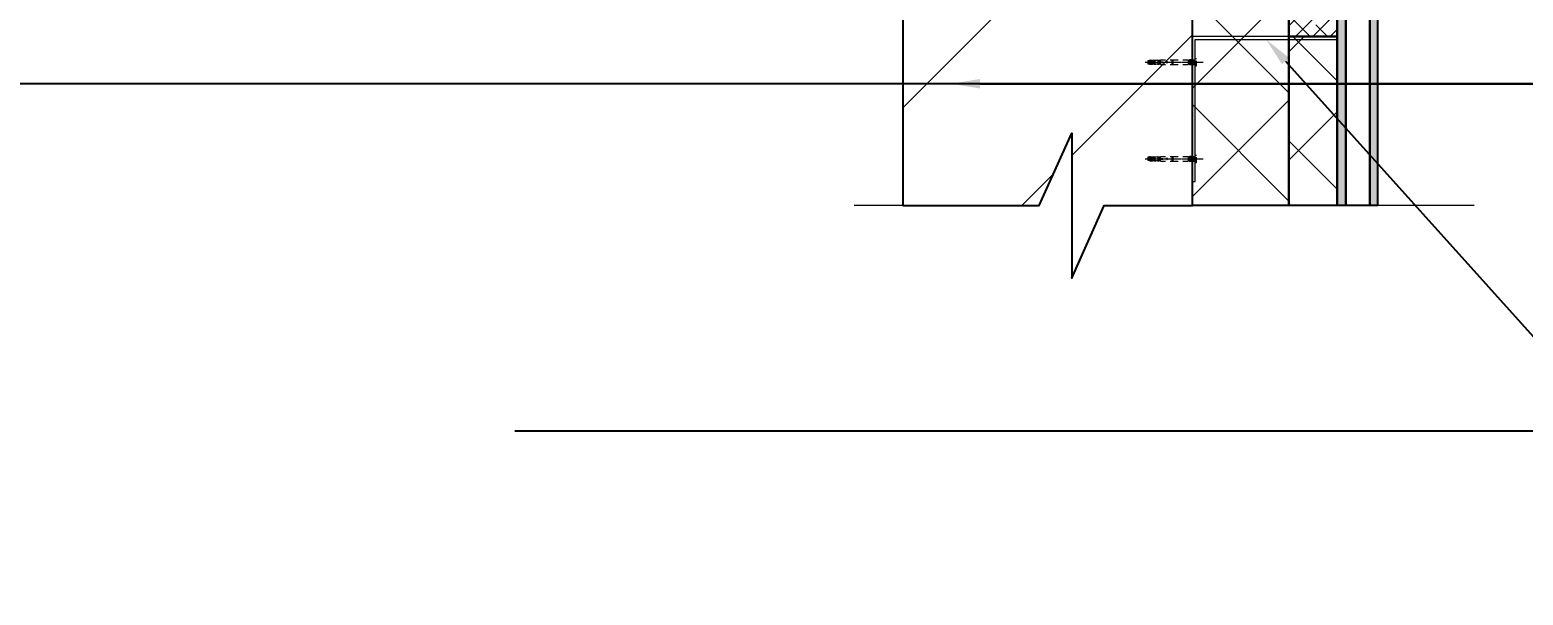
# Model space of a CAD drawing. Header units: millimetres. Extents: x 720925 to 840725318, y 793496 to 1061196.
# Drawn here: x 785291 to 786839, y 812042 to 812628 of the extents above; entities that cross this region are included whole.
import ezdxf
from ezdxf import colors
from ezdxf.entities.mleader import LeaderData, LeaderLine
from ezdxf.math import Vec2, Vec3

# ---------------------------------------------------------------- set-up
doc = ezdxf.new("R2010")
doc.units = ezdxf.units.MM
doc.linetypes.add('CENTER', pattern=[50.8, 31.75, -6.35, 6.35, -6.35])
doc.linetypes.add('HIDDEN', pattern=[200, 100, -100])
for name, color, linetype, lineweight in [('!ESP_Mineraalvill', 1, 'Continuous', 9), ('!ESP_Puit', 46, 'Continuous', 0), ('!ESP_Sein Hatch', 7, 'Continuous', 0), ('!ESP_Sõlmed', 7, 'Continuous', 9), ('!ESP_Tsementkiudplaat', 9, 'Continuous', 0), ('!ESP_Tuuletõkkeplaat', 60, 'Continuous', 9), ('!ESP_Viited', 7, 'Continuous', 0)]:
    doc.layers.add(name, color=color, linetype=linetype, lineweight=lineweight)
doc.layers.add('!ESP_Tava', color=7, linetype='Continuous')
doc.styles.add('Annotative', font='malgunsl.ttf', dxfattribs={"height": 2})

# ---------------------------------------------------------------- blocks, each defined once
blk = doc.blocks.new('naeltüübel 5x50mm')
at = {"layer": '!ESP_Sõlmed', "color": 92, "linetype": 'CENTER', "ltscale": 0.05, "true_color": 0x00c000}
blk.add_line((-51.417893, 0), (8.582107, 0), dxfattribs=at)
at = {"layer": '!ESP_Sõlmed', "color": 7, "linetype": 'HIDDEN', "ltscale": 0.05}
for p, q in [((-49.16375, 0), (-48.292889, 0.400002)), ((-48.292897, -0.399998), (-49.16375, 0)), ((-48.292893, 1.875), (-46.815106, 2.269753)), ((-48.292893, 0.4), (-48.292893, 1.875)), ((-48.292893, 0.4), (-29.340108, 0.4)), ((-46.815106, 2.269753), (-45.792893, 2.45)), ((-46.815106, 1.202786), (-46.815106, 2.269753)), ((-46.815106, 1.202786), (-46.502892, 1.246981)), ((-46.502892, 1.298302), (-35.492894, 1.298302)), ((-46.502892, 0.4), (-46.502892, 1.298302)), ((-45.792893, 1.298302), (-45.792893, 2.45)), ((-45.792893, 2.081557), (-44.011246, 2.081557)), ((-45.792893, 1.809864), (-44.15268, 1.809864)), ((-45.664353, 1.363825), (-44.423478, 1.363825)), ((-45.492894, 1.31), (-44.594937, 1.31)), ((-44.328835, 1.471475), (-44.257969, 1.607608)), ((-44.257969, 1.607608), (-43.973282, 2.154482)), ((-43.973282, 2.154482), (-43.968079, 2.154482)), ((-43.968079, 2.154482), (-42.292893, 2.45)), ((-43.968079, 1.298302), (-43.968079, 2.154482)), ((-42.482892, -0.4), (-42.482892, 0.4)), ((-42.292893, 1.298302), (-42.292893, 2.45)), ((-42.292893, 2.081557), (-40.511246, 2.081557)), ((-42.292893, 1.809864), (-40.65268, 1.809864)), ((-42.164353, 1.363825), (-40.923478, 1.363825)), ((-41.992894, 1.31), (-41.094937, 1.31)), ((-40.828835, 1.471475), (-40.742196, 1.637903)), ((-40.742196, 1.637903), (-40.483334, 2.135175)), ((-40.483334, 2.135175), (-40.478127, 2.135175)), ((-40.478127, 2.135175), (-38.692895, 2.449994)), ((-40.478127, 1.298302), (-40.478127, 2.135175)), ((-38.692895, 1.298299), (-38.692895, 2.449994)), ((-38.692895, 2.081557), (-36.911244, 2.081557)), ((-38.692895, 1.809864), (-37.052682, 1.809864)), ((-38.564351, 1.363825), (-37.323479, 1.363825)), ((-38.392891, 1.31), (-37.494938, 1.31)), ((-37.228833, 1.471475), (-37.138588, 1.644836)), ((-37.138588, 1.644836), (-36.885472, 2.131068)), ((-36.885472, 2.131068), (-36.880265, 2.131068)), ((-36.880265, 2.131068), (-35.492894, 2.375702)), ((-36.880265, 1.298302), (-36.880265, 2.131068)), ((-35.492894, 2.4), (-23.292893, 2.4)), ((-35.492894, 1.298302), (-35.492894, 2.4)), ((-35.492894, 0.4), (-35.492894, 1.298302)), ((-29.340077, 0.399973), (-29.312546, 0.428822)), ((-29.312546, 0.428822), (-29.2829, 0.455866)), ((-29.2829, 0.455866), (-29.250918, 0.481299)), ((-29.250918, 0.481299), (-29.216847, 0.504845)), ((-29.216847, 0.504845), (-29.180934, 0.526229)), ((-29.180934, 0.526229), (-29.14342, 0.545174)), ((-29.14342, 0.545174), (-29.104554, 0.561411)), ((-29.104554, 0.561411), (-29.064639, 0.574796)), ((-29.064639, 0.574796), (-29.024041, 0.585331)), ((-29.024041, 0.585331), (-28.983134, 0.593025)), ((-28.983134, 0.593025), (-28.94229, 0.597888)), ((-28.94229, 0.597888), (-28.901881, 0.599929)), ((-28.861743, 0.599155), (-28.901881, 0.599929)), ((-28.821047, 0.595562), (-28.861743, 0.599155)), ((-28.780121, 0.589142), (-28.821047, 0.595562)), ((-28.73934, 0.579885), (-28.780121, 0.589142)), ((-28.699071, 0.567782), (-28.73934, 0.579885)), ((-28.659689, 0.552825), (-28.699071, 0.567782)), ((-28.621537, 0.535066), (-28.659689, 0.552825)), ((-28.584874, 0.514744), (-28.621537, 0.535066)), ((-28.549943, 0.492137), (-28.584874, 0.514744)), ((-28.516993, 0.467518), (-28.549943, 0.492137)), ((-28.486266, 0.441164), (-28.516993, 0.467518)), ((-28.457909, 0.413251), (-28.486266, 0.441164)), ((-28.431199, 0.383059), (-28.457909, 0.413251)), ((-28.406159, 0.350585), (-28.431199, 0.383059)), ((-28.383069, 0.316076), (-28.406159, 0.350585)), ((-28.362202, 0.279775), (-28.383069, 0.316076)), ((-28.343836, 0.24193), (-28.362202, 0.279775)), ((-28.328232, 0.202791), (-28.343836, 0.24193)), ((-28.315486, 0.162682), (-28.328232, 0.202791)), ((-28.305588, 0.121976), (-28.315486, 0.162682)), ((-28.298529, 0.081045), (-28.305588, 0.121976)), ((-28.294301, 0.040262), (-28.298529, 0.081045)), ((-28.292893, 0), (-28.294301, 0.040262)), ((-28.294301, -0.040262), (-28.292893, 0)), ((-23.292893, 2.45), (-22.342892, 2.45)), ((-23.292893, -2.45), (-23.292893, 2.45)), ((-22.342892, -2.45), (-22.342892, 2.45)), ((-22.342892, 2.4), (-6.591457, 2.4)), ((-6.591457, 2.4), (-6.292893, 2.48)), ((-6.591457, -2.4), (-6.591457, 2.4)), ((-6.292893, 2.48), (-5.792893, 2.48)), ((-6.292893, -2.48), (-6.292893, 2.48)), ((-5.542893, 2.4), (-5.792893, 2.48)), ((-5.792893, -2.48), (-5.792893, 2.48)), ((-5.542893, 2.4), (-5.292893, 2.48)), ((-5.542893, -2.4), (-5.542893, 2.4)), ((-5.042893, 2.4), (-5.292893, 2.48)), ((-5.292893, -2.48), (-5.292893, 2.48)), ((-5.042893, 2.4), (-4.792893, 2.48)), ((-5.042893, -2.4), (-5.042893, 2.4)), ((-4.542893, 2.4), (-4.792893, 2.48)), ((-4.792893, -2.48), (-4.792893, 2.48)), ((-4.542893, 2.4), (-4.292893, 2.48)), ((-4.542893, -2.4), (-4.542893, 2.4)), ((-4.042893, 2.4), (-4.292893, 2.48)), ((-4.292893, -2.48), (-4.292893, 2.48)), ((-4.042893, 2.4), (-3.792893, 2.48)), ((-4.042893, -2.4), (-4.042893, 2.4)), ((-3.542893, 2.4), (-3.792893, 2.48)), ((-3.792893, -2.48), (-3.792893, 2.48)), ((-3.542893, 2.4), (-3.292893, 2.48)), ((-3.542893, -2.4), (-3.542893, 2.4)), ((-3.042893, 2.4), (-3.292893, 2.48)), ((-3.292893, -2.48), (-3.292893, 2.48)), ((-3.042893, 2.4), (-2.792893, 2.48)), ((-3.042893, -2.4), (-3.042893, 2.4)), ((-2.542893, 2.4), (-2.792893, 2.48)), ((-2.792893, -2.48), (-2.792893, 2.48)), ((-2.542893, 2.4), (-2.292893, 2.48)), ((-2.542893, -2.4), (-2.542893, 2.4)), ((-2.042893, 2.4), (-2.292893, 2.48)), ((-2.292893, -2.48), (-2.292893, 2.48)), ((-2.042893, 2.4), (-1.792893, 2.48)), ((-2.042893, -2.4), (-2.042893, 2.4)), ((-1.542893, 2.4), (-1.792893, 2.48)), ((-1.792893, -2.48), (-1.792893, 2.48)), ((-1.542893, 2.4), (-1.417893, 2.5)), ((-1.542893, -2.4), (-1.542893, 2.4)), ((-1.417893, 2.5), (-0.707107, 2.5)), ((-1.417893, -2.5), (-1.417893, 2.5)), ((-0.707107, -2.5), (-0.707107, 2.5)), ((0, 2.792893), (0.907107, 3.7)), ((0, -2.792893), (0, 2.792893)), ((0.907107, 3.7), (1.707107, 3.7)), ((0.907107, -3.7), (0.907107, 3.7)), ((1.707107, -3.7), (1.707107, 3.7)), ((1.707107, 3.4), (1.917107, 3.4)), ((1.707107, -3.4), (1.707107, 3.4)), ((1.917107, -3.4), (1.917107, 3.4)), ((-48.292893, -0.4), (-29.340108, -0.4)), ((-48.292893, -1.875), (-48.292893, -0.4)), ((-46.815106, -2.269753), (-48.292893, -1.875)), ((-46.502892, -1.246981), (-46.815106, -1.202786)), ((-46.815106, -2.269753), (-46.815106, -1.202786)), ((-45.792893, -2.45), (-46.815106, -2.269753)), ((-46.502892, -1.298302), (-46.502892, -0.4)), ((-46.502892, -1.298302), (-35.492894, -1.298302)), ((-45.792893, -2.45), (-45.792893, -1.298302)), ((-45.792893, -1.609204), (-45.792889, -1.608806)), ((-45.792893, -1.809864), (-44.15268, -1.809864)), ((-45.792893, -2.081557), (-44.011246, -2.081557)), ((-45.792889, -1.608407), (-45.792885, -1.608008)), ((-45.792889, -1.608806), (-45.792889, -1.608407)), ((-45.792885, -1.608008), (-45.792882, -1.607608)), ((-45.664353, -1.363825), (-44.423478, -1.363825)), ((-45.492894, -1.31), (-44.594937, -1.31)), ((-44.257969, -1.607608), (-44.328835, -1.471475)), ((-43.973282, -2.154482), (-44.257969, -1.607608)), ((-43.973282, -2.154482), (-43.968079, -2.154482)), ((-43.968079, -2.154482), (-43.968079, -1.298302)), ((-42.292893, -2.45), (-43.968079, -2.154482)), ((-42.292893, -2.45), (-42.292893, -1.298302)), ((-42.292893, -1.809864), (-40.65268, -1.809864)), ((-42.292893, -2.081557), (-40.511246, -2.081557)), ((-42.164353, -1.363825), (-40.923478, -1.363825)), ((-41.992894, -1.31), (-41.094937, -1.31)), ((-40.742196, -1.637903), (-40.828835, -1.471475)), ((-40.483334, -2.135175), (-40.742196, -1.637903)), ((-40.483334, -2.135175), (-40.478127, -2.135175)), ((-40.478127, -2.135175), (-40.478127, -1.298302)), ((-38.692895, -2.449994), (-40.478127, -2.135175)), ((-38.692895, -2.449994), (-38.692895, -1.298299)), ((-38.692895, -1.809864), (-37.052682, -1.809864)), ((-38.692895, -2.081557), (-36.911244, -2.081557)), ((-38.564351, -1.363825), (-37.323479, -1.363825)), ((-38.392891, -1.31), (-37.494938, -1.31)), ((-37.138588, -1.644836), (-37.228833, -1.471475)), ((-36.885472, -2.131068), (-37.138588, -1.644836)), ((-36.885472, -2.131068), (-36.880265, -2.131068)), ((-36.880265, -2.131068), (-36.880265, -1.298302)), ((-35.492894, -2.375702), (-36.880265, -2.131068)), ((-35.492894, -2.4), (-35.492894, -0.4)), ((-35.492894, -2.4), (-23.292893, -2.4)), ((-29.312546, -0.428822), (-29.340077, -0.399973)), ((-29.2829, -0.455866), (-29.312546, -0.428822)), ((-29.250918, -0.481299), (-29.2829, -0.455866)), ((-29.216847, -0.504845), (-29.250918, -0.481299)), ((-29.180934, -0.526229), (-29.216847, -0.504845)), ((-29.14342, -0.545174), (-29.180934, -0.526229)), ((-29.104554, -0.561411), (-29.14342, -0.545174)), ((-29.064639, -0.574796), (-29.104554, -0.561411)), ((-29.024041, -0.585331), (-29.064639, -0.574796)), ((-28.983134, -0.593025), (-29.024041, -0.585331)), ((-28.94229, -0.597888), (-28.983134, -0.593025)), ((-28.901881, -0.599929), (-28.94229, -0.597888)), ((-28.901881, -0.599929), (-28.861743, -0.599155)), ((-28.861743, -0.599155), (-28.821047, -0.595562)), ((-28.821047, -0.595562), (-28.780121, -0.589142)), ((-28.780121, -0.589142), (-28.73934, -0.579885)), ((-28.73934, -0.579885), (-28.699071, -0.567782)), ((-28.699071, -0.567782), (-28.659689, -0.552825)), ((-28.659689, -0.552825), (-28.621537, -0.535066)), ((-28.621537, -0.535066), (-28.584874, -0.514744)), ((-28.584874, -0.514744), (-28.549943, -0.492137)), ((-28.549943, -0.492137), (-28.516993, -0.467518)), ((-28.516993, -0.467518), (-28.486266, -0.441164)), ((-28.486266, -0.441164), (-28.457909, -0.413251)), ((-28.457909, -0.413251), (-28.431199, -0.383059)), ((-28.431199, -0.383059), (-28.406159, -0.350585)), ((-28.406159, -0.350585), (-28.383069, -0.316076)), ((-28.383069, -0.316076), (-28.362202, -0.279775)), ((-28.362202, -0.279775), (-28.343836, -0.24193)), ((-28.343836, -0.24193), (-28.328232, -0.202791)), ((-28.328232, -0.202791), (-28.315486, -0.162682)), ((-28.315486, -0.162682), (-28.305588, -0.121976)), ((-28.305588, -0.121976), (-28.298529, -0.081045)), ((-28.298529, -0.081045), (-28.294301, -0.040262)), ((-23.292893, -2.45), (-22.342892, -2.45)), ((-22.342892, -2.4), (-6.591457, -2.4)), ((-6.292893, -2.48), (-6.591457, -2.4)), ((-6.292893, -2.48), (-5.792893, -2.48)), ((-5.792893, -2.48), (-5.542893, -2.4)), ((-5.292893, -2.48), (-5.542893, -2.4)), ((-5.292893, -2.48), (-5.042893, -2.4)), ((-4.792893, -2.48), (-5.042893, -2.4)), ((-4.792893, -2.48), (-4.542893, -2.4)), ((-4.292893, -2.48), (-4.542893, -2.4)), ((-4.292893, -2.48), (-4.042893, -2.4)), ((-3.792893, -2.48), (-4.042893, -2.4)), ((-3.792893, -2.48), (-3.542893, -2.4)), ((-3.292893, -2.48), (-3.542893, -2.4)), ((-3.292893, -2.48), (-3.042893, -2.4)), ((-2.792893, -2.48), (-3.042893, -2.4)), ((-2.792893, -2.48), (-2.542893, -2.4)), ((-2.292893, -2.48), (-2.542893, -2.4)), ((-2.292893, -2.48), (-2.042893, -2.4)), ((-1.792893, -2.48), (-2.042893, -2.4)), ((-1.792893, -2.48), (-1.542893, -2.4)), ((-1.417893, -2.5), (-1.542893, -2.4)), ((-1.417893, -2.5), (-0.707107, -2.5)), ((0.907107, -3.7), (0, -2.792893)), ((0.907107, -3.7), (1.707107, -3.7)), ((1.707107, -3.4), (1.917107, -3.4))]:
    blk.add_line(p, q, dxfattribs=at)
for centre, radius, start, end in [((-45.492893, 1.61), 0.3, 180.456825933, 269.999851448), ((-44.594937, 1.61), 0.3, 270.000105504, 332.499918141), ((-41.992893, 1.61), 0.3, 180, 269.999851448), ((-41.094937, 1.61), 0.3, 270.000105504, 332.499918141), ((-38.392893, 1.61), 0.3, 180, 270.00028858), ((-37.494937, 1.61), 0.3, 269.999814082, 332.500119984), ((-0.707107, 3.5), 1, 269.999995224, 314.999995484), ((-45.492893, -1.61), 0.3, 90.000148552, 179.543174067), ((-44.594937, -1.61), 0.3, 27.500081859, 89.999894496), ((-41.992893, -1.61), 0.3, 90.000148552, 180), ((-41.094937, -1.61), 0.3, 27.500081859, 89.999894496), ((-38.392893, -1.61), 0.3, 89.99971142, 180), ((-37.494937, -1.61), 0.3, 27.499880016, 90.000185918), ((-0.707107, -3.5), 1, 45.000004516, 90.000004776)]:
    blk.add_arc(centre, radius, start, end, dxfattribs=at)

msp = doc.modelspace()

# ---------------------------------------------------------------- hatches: boundary and pattern name
at = {"layer": '!ESP_Mineraalvill'}
h = msp.add_hatch(dxfattribs=at)
h.set_pattern_fill('ANSI37', color=256, scale=25)
h.set_pattern_definition([(45, (766786.79, 190844.59), (-56.126601, 56.126601), []), (135, (766786.79, 190844.59), (-56.126601, -56.126601), [])])
h.paths.add_polyline_path([(786495.7, 812445.9), (786495.7, 813445.9), (786595.7, 813445.9), (786595.7, 812445.9)])
h = msp.add_hatch(dxfattribs=at)
h.set_pattern_fill('ANSI37', color=256, scale=25)
h.set_pattern_definition([(45, (766736.79, 190844.59), (-56.126601, 56.126601), []), (135, (766736.79, 190844.59), (-56.126601, -56.126601), [])])
h.paths.add_polyline_path([(786595.7, 812445.9), (786595.7, 812620.9), (786645.7, 812620.9), (786645.7, 812445.9)])
at = {"layer": '!ESP_Puit', "ltscale": 0.2}
h = msp.add_hatch(dxfattribs=at)
h.set_pattern_fill('ANSI38', color=256, scale=4)
h.set_pattern_definition([(45, (766736.794, 190844.592), (-8.98025612, 8.98025612), []), (135, (766736.794, 190844.592), (-26.94076836, 8.98025612), [31.75, -19.05])])
h.paths.add_polyline_path([(786595.7, 812670.9), (786645.7, 812670.9), (786645.7, 812620.9), (786595.7, 812620.9)])
at = {"layer": '!ESP_Sein Hatch', "ltscale": 10}
h = msp.add_hatch(dxfattribs=at)
h.set_pattern_fill('ANSI31', color=256, scale=50, angle=360)
h.set_pattern_definition([(45, (910669.73, -31050.34), (-112.253202, 112.253202), [])])
h.paths.add_polyline_path([(786195.7, 812445.9), (786337, 812445.9), (786370.7, 812520.9), (786370.7, 812370.9), (786404.4, 812445.9), (786495.7, 812445.9), (786495.7, 813445.9), (786404.4, 813445.9), (786370.7, 813370.9), (786370.7, 813520.9), (786337, 813445.9), (786195.7, 813445.9)])
at = {"layer": '!ESP_Tsementkiudplaat', "true_color": 0x989ea1}
h = msp.add_hatch(color=253, dxfattribs=at)
h.dxf.hatch_style = 1
h.paths.add_polyline_path([(786679.7, 813445.9), (786687.7, 813445.9), (786687.7, 812445.9), (786679.7, 812445.9)])
at = {"layer": '!ESP_Tuuletõkkeplaat'}
h = msp.add_hatch(color=256, dxfattribs=at)
h.dxf.hatch_style = 1
h.paths.add_polyline_path([(786654.7, 812445.9), (786645.7, 812445.9), (786645.7, 813445.9), (786654.7, 813445.9)])

# ---------------------------------------------------------------- linework, layer by layer
at = {"layer": '!ESP_Sõlmed', "color": 6, "ltscale": 0.25}
msp.add_lwpolyline([(786495.7, 812470.9), (786498.7, 812470.8), (786498.7, 812617.9), (786645.7, 812617.9), (786645.7, 812620.9), (786495.7, 812620.9)], close=True, dxfattribs=at)
at = {"layer": '!ESP_Sõlmed'}
msp.add_lwpolyline([(786787.7, 812445.9), (786404.4, 812445.9), (786370.7, 812370.9), (786370.7, 812520.9), (786337, 812445.9), (786145, 812445.9)], dxfattribs=at)
at = {"layer": '!ESP_Tava'}
for points in [[(786195.7, 812445.9), (786337, 812445.9), (786370.7, 812520.9), (786370.7, 812370.9), (786404.4, 812445.9), (786495.7, 812445.9), (786495.7, 813445.9), (786404.4, 813445.9), (786370.7, 813370.9), (786370.7, 813520.9), (786337, 813445.9), (786195.7, 813445.9)], [(786495.7, 812445.9), (786495.7, 813445.9), (786595.7, 813445.9), (786595.7, 812445.9)], [(786654.7, 812445.9), (786645.7, 812445.9), (786645.7, 813445.9), (786654.7, 813445.9)], [(786654.7, 813445.9), (786679.7, 813445.9), (786679.7, 812445.9), (786654.7, 812445.9)], [(786679.7, 813445.9), (786687.7, 813445.9), (786687.7, 812445.9), (786679.7, 812445.9)], [(786595.7, 812670.9), (786645.7, 812670.9), (786645.7, 812620.9), (786595.7, 812620.9)], [(786595.7, 812445.9), (786595.7, 812620.9), (786645.7, 812620.9), (786645.7, 812445.9)]]:
    msp.add_lwpolyline(points, close=True, dxfattribs=at)

# ---------------------------------------------------------------- block references
at = {"layer": '!ESP_Sõlmed', "rotation": 359.9991539130071}
for p in [(786498.2, 812594.4), (786498.2, 812494.4)]:
    msp.add_blockref('naeltüübel 5x50mm', p, dxfattribs=at)

# ---------------------------------------------------------------- leaders
at = {"layer": '!ESP_Viited'}
ml = msp.add_multileader_mtext('Standard', dxfattribs=at)
ml.set_content('{\\fSymbol|b0|i0|c2|p18;· }Massvärvitud tsementkiudplaat 8mm\\P{\\fSymbol|b0|i0|c2|p18;· }Vertikaalne roov 25x100\\P S=420mm, kaetud tuletõkkevõõbaga\\P{\\fSymbol|b0|i0|c2|p18;· }Tuuletõkke kipsplaat 9mm, liitekohad teipida\\P{\\fSymbol|b0|i0|c2|p18;· }Horisontaalne pruss 50x50 S=600mm/\\P mineraalvill 50mm, nt Isover Standart 35\\P{\\fSymbol|b0|i0|c2|p18;· }Vertikaalne pruss 50x50 S=600mm/\\P mineraalvill 50mm, nt Isover Standart 35\\P{\\fSymbol|b0|i0|c2|p18;· }Mineraalvill 100mm, nt Isover Standart 35\\P{\\fSymbol|b0|i0|c2|p18;· }Olemasolev konstruktsioon', color=256, style='Annotative')
ml.set_leader_properties()
ml.build(insert=Vec2(0, 0))
ml.multileader.update_dxf_attribs({"text_left_attachment_type": 5, "text_right_attachment_type": 5, "dogleg_length": 0.5, "arrow_head_size": 30, "scale": 20})
ctx = ml.context
ctx.base_point, ctx.scale, ctx.char_height, ctx.arrow_head_size, ctx.landing_gap_size, ctx.plane_origin = Vec3(784102.6, 812572.1), 20, 60, 30, 0, Vec3(784183.2, 812572.1)
ctx.left_attachment, ctx.right_attachment = 5, 5
notes = []
notes.append((ctx, [(0, (1, 1, 0), (784092.6, 812572.1), (1, 0), 10, [(0, [(783385.7, 812572.1)], 0, [])])]))
ctx.mtext.insert, ctx.mtext.flow_direction = Vec3(784102.6, 813578.4), 5
ml = msp.add_multileader_mtext('Standard', dxfattribs=at)
ml.set_content('{\\fSymbol|b0|i0|c2|p18;· }Massvärvitud tsementkiudplaat 8mm\\P{\\fSymbol|b0|i0|c2|p18;· }Vertikaalne roov 25x100\\P S=420mm, kaetud tuletõkkevõõbaga\\P{\\fSymbol|b0|i0|c2|p18;· }Tuuletõkke kipsplaat 9mm, liitekohad teipida\\P{\\fSymbol|b0|i0|c2|p18;· }Horisontaalne pruss 50x50 S=600mm/\\P  mineraalvill 50mm, nt Isover Standart 35\\P{\\fSymbol|b0|i0|c2|p18;· }Mineraalvill 100mm, nt Isover Standart 35\\P{\\fSymbol|b0|i0|c2|p18;· }Olemasolev konstruktsioon', color=256, style='Annotative')
ml.set_leader_properties()
ml.build(insert=Vec2(0, 0))
ml.multileader.update_dxf_attribs({"text_left_attachment_type": 5, "text_right_attachment_type": 5, "dogleg_length": 0.5, "arrow_head_size": 30, "scale": 20})
ctx = ml.context
ctx.base_point, ctx.scale, ctx.char_height, ctx.arrow_head_size, ctx.landing_gap_size, ctx.plane_origin = Vec3(786912.6, 812572.1), 20, 60, 30, 0, Vec3(787043.2, 812572.1)
ctx.left_attachment, ctx.right_attachment = 5, 5
notes.append((ctx, [(0, (1, 1, 0), (786902.6, 812572.1), (1, 0), 10, [(0, [(786245.7, 812572.1)], 0, [])])]))
ctx.mtext.insert, ctx.mtext.flow_direction = Vec3(786912.6, 813371.6), 5
ml = msp.add_multileader_mtext('Standard', dxfattribs=at)
ml.set_content('Kuumtsingitud kinnitusnurgik\\P150x150x60x2,5', color=256, style='Annotative')
ml.set_leader_properties()
ml.build(insert=Vec2(0, 0))
ml.multileader.update_dxf_attribs({"text_left_attachment_type": 5, "text_right_attachment_type": 5, "dogleg_length": 0.5, "arrow_head_size": 30, "scale": 20})
ctx = ml.context
ctx.base_point, ctx.scale, ctx.char_height, ctx.arrow_head_size, ctx.landing_gap_size, ctx.plane_origin = Vec3(786946.9, 812212.4), 20, 60, 30, 0, Vec3(788704.6, 812607.5)
ctx.left_attachment, ctx.right_attachment = 5, 5
notes.append((ctx, [(1, (1, 1, 0), (786936.9, 812212.4), (1, 0), 10, [(0, [(786572.2, 812617.9)], 0, [])])]))
ctx.mtext.insert, ctx.mtext.flow_direction = Vec3(786946.9, 812389.2), 5
for ctx, leaders in notes:
    for number, flags, end, landing, length, lines in leaders:
        leader = LeaderData()
        leader.index, (leader.has_last_leader_line, leader.has_dogleg_vector, leader.attachment_direction) = number, flags
        leader.last_leader_point, leader.dogleg_vector, leader.dogleg_length = Vec3(end), Vec3(landing), length
        for number, points, colour, breaks in lines:
            line = LeaderLine()
            line.index, line.vertices, line.color, line.breaks = number, Vec3.list(points), colors.encode_raw_color(colour), breaks
            leader.lines.append(line)
        ctx.leaders.append(leader)

doc.saveas('drawing.dxf')
